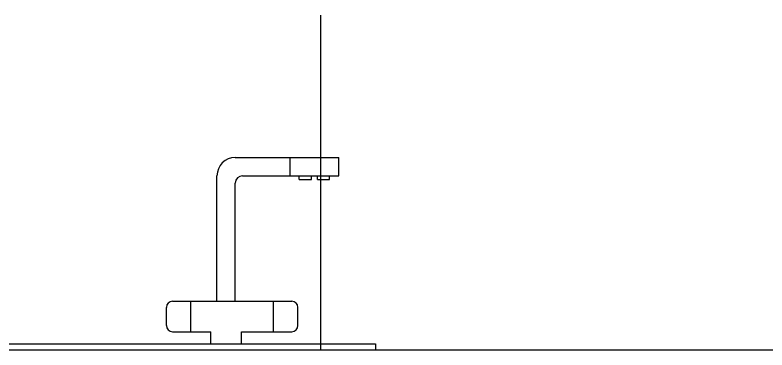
# Model space of a CAD drawing. Header units: millimetres. Extents: x 976 to 9349, y -1578 to 2211.
# Drawn here: x 3033.5 to 3156.9, y 1887.2 to 1942.2 of the extents above; entities that cross this region are included whole.
import ezdxf

# ---------------------------------------------------------------- set-up
doc = ezdxf.new("R2010")
doc.units = ezdxf.units.MM
for name, color, linetype in [('Meble', 42, 'Continuous'), ('Płytki', 254, 'Continuous'), ('Urządzenia', 183, 'Continuous')]:
    doc.layers.add(name, color=color, linetype=linetype)

# ---------------------------------------------------------------- blocks, each defined once
blk = doc.blocks.new('Z$W@#12423')
for p, q in [((0, 1), (0, 0)), ((0, 1), (78, 1)), ((0, 0), (78, 0)), ((78, 1), (78, 0))]:
    blk.add_line(p, q)
blk = doc.blocks.new('Z$W@#16687')
for p, q in [((11.3, 30.6), (28.3, 30.6)), ((20.3, 27.6), (20.3, 30.6)), ((28.3, 27.6), (28.3, 30.6)), ((8.3, 7), (8.3, 27.6)), ((12.49, 27.6), (28.3, 27.6)), ((21.8, 27), (21.8, 27.6)), ((23.8, 27), (23.8, 27.6)), ((24.8, 27), (24.8, 27.6)), ((26.8, 27), (26.8, 27.6)), ((11.3, 7), (11.3, 26.41)), ((21.8, 27), (23.8, 27)), ((24.8, 27), (26.8, 27)), ((1, 7), (20.6, 7)), ((4, 2), (4, 7)), ((17.6, 2), (17.6, 7)), ((0, 3), (0, 6)), ((21.6, 3), (21.6, 6)), ((1, 2), (7.3, 2)), ((7.3, 0), (7.3, 2)), ((12.3, 2), (20.6, 2)), ((12.3, 0), (12.3, 2))]:
    blk.add_line(p, q)
for centre, radius, start, end in [((11.3, 27.6), 3, 90, 180), ((12.49, 26.41), 1.19, 90, 180), ((1, 6), 1, 90, 180), ((20.6, 6), 1, 0, 90), ((1, 3), 1, 180, 270), ((20.6, 3), 1, 270, 0)]:
    blk.add_arc(centre, radius, start, end)
blk = doc.blocks.new('Z$W@#2324')
blk.add_line((0, 3), (251, 3))

msp = doc.modelspace()

# ---------------------------------------------------------------- linework, layer by layer
at = {"layer": 'Płytki'}
for p, q in [((3083.641, 1942.155), (3083.641, 1887.155)), ((2963.641, 1887.155), (3214.641, 1887.155))]:
    msp.add_line(p, q, dxfattribs=at)

# ---------------------------------------------------------------- block references
at = {"layer": 'Meble'}
msp.add_blockref('Z$W@#2324', (2963.641, 1884.155), dxfattribs=at)
at = {"layer": 'Urządzenia'}
for name, p in [('Z$W@#16687', (3058.341, 1888.155)), ('Z$W@#12423', (3014.641, 1887.155))]:
    msp.add_blockref(name, p, dxfattribs=at)

doc.saveas('drawing.dxf')
